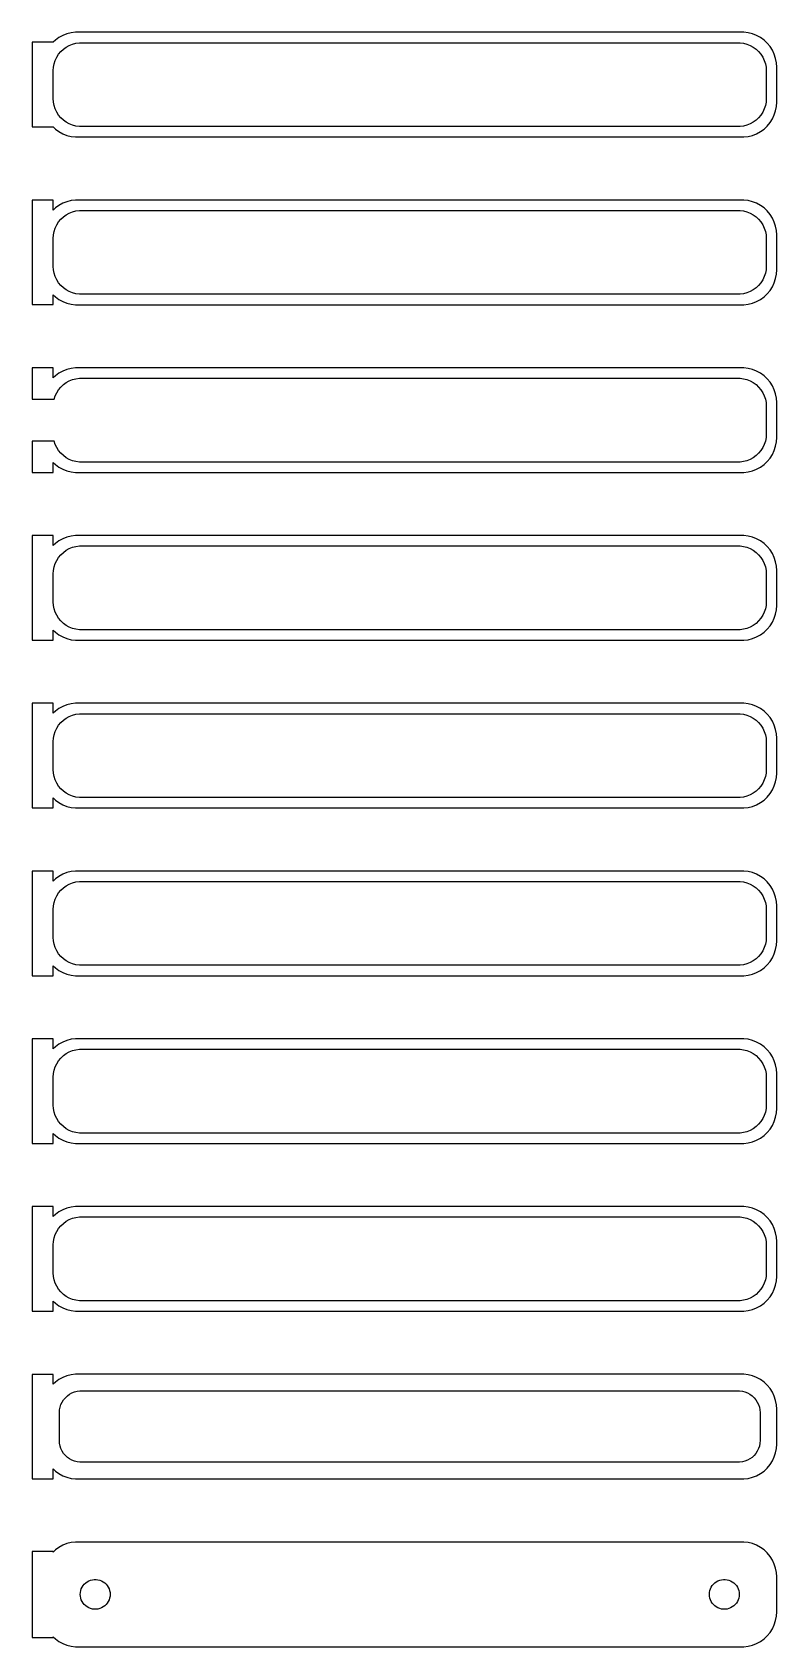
# Model space of a CAD drawing. Header units: metres. Extents: x -54 to 52, y 233 to 463.
import ezdxf

# ---------------------------------------------------------------- set-up
doc = ezdxf.new("R2010")
doc.units = ezdxf.units.M

msp = doc.modelspace()

# ---------------------------------------------------------------- linework, layer by layer
for p, q in [((-51, 462.059), (-54, 462.059)), ((-54, 462.059), (-54, 449.941)), ((-50.6871, 462.353), (-51, 462.059)), ((-50.1791, 462.722), (-50.6871, 462.353)), ((-49.6289, 463.024), (-50.1791, 462.722)), ((-49.0451, 463.255), (-49.6289, 463.024)), ((-48.4369, 463.411), (-49.0451, 463.255)), ((-47.8139, 463.49), (-48.4369, 463.411)), ((47.8139, 463.49), (-47.8139, 463.49)), ((-47.7495, 461.929), (-47.2512, 461.992)), ((-47.2512, 461.992), (47.2512, 461.992)), ((47.2512, 461.992), (47.7495, 461.929)), ((48.4369, 463.411), (47.8139, 463.49)), ((49.0451, 463.255), (48.4369, 463.411)), ((49.6289, 463.024), (49.0451, 463.255)), ((50.1791, 462.722), (49.6289, 463.024)), ((50.6871, 462.353), (50.1791, 462.722)), ((51.1448, 461.923), (50.6871, 462.353)), ((-50.7191, 459.472), (-50.5052, 459.927)), ((-50.5052, 459.927), (-50.2361, 460.351)), ((-50.2361, 460.351), (-49.9159, 460.738)), ((-49.9159, 460.738), (-49.5497, 461.082)), ((-49.5497, 461.082), (-49.1433, 461.377)), ((-49.1433, 461.377), (-48.7031, 461.619)), ((-48.7031, 461.619), (-48.2361, 461.804)), ((-48.2361, 461.804), (-47.7495, 461.929)), ((47.7495, 461.929), (48.2361, 461.804)), ((48.2361, 461.804), (48.7031, 461.619)), ((48.7031, 461.619), (49.1433, 461.377)), ((49.1433, 461.377), (49.5497, 461.082)), ((49.5497, 461.082), (49.9159, 460.738)), ((49.9159, 460.738), (50.2361, 460.351)), ((50.2361, 460.351), (50.5052, 459.927)), ((50.5052, 459.927), (50.7191, 459.472)), ((51.5451, 461.439), (51.1448, 461.923)), ((51.8815, 460.909), (51.5451, 461.439)), ((52.1489, 460.341), (51.8815, 460.909)), ((52.3429, 459.743), (52.1489, 460.341)), ((52.4606, 459.127), (52.3429, 459.743)), ((-51, 458), (-50.9685, 458.501)), ((-51, 454), (-51, 458)), ((-50.9685, 458.501), (-50.8743, 458.995)), ((-50.8743, 458.995), (-50.7191, 459.472)), ((50.7191, 459.472), (50.8743, 458.995)), ((50.8743, 458.995), (50.9685, 458.501)), ((50.9685, 458.501), (51, 458)), ((51, 458), (51, 454)), ((52.5, 458.5), (52.4606, 459.127)), ((52.5, 453.5), (52.5, 458.5)), ((-50.9685, 453.499), (-51, 454)), ((-50.8743, 453.005), (-50.9685, 453.499)), ((-50.7191, 452.528), (-50.8743, 453.005)), ((50.8743, 453.005), (50.7191, 452.528)), ((50.9685, 453.499), (50.8743, 453.005)), ((51, 454), (50.9685, 453.499)), ((52.3429, 452.257), (52.4606, 452.873)), ((52.4606, 452.873), (52.5, 453.5)), ((-50.5052, 452.073), (-50.7191, 452.528)), ((-50.2361, 451.649), (-50.5052, 452.073)), ((-49.9159, 451.262), (-50.2361, 451.649)), ((-49.5497, 450.918), (-49.9159, 451.262)), ((-49.1433, 450.623), (-49.5497, 450.918)), ((-48.7031, 450.381), (-49.1433, 450.623)), ((49.1433, 450.623), (48.7031, 450.381)), ((49.5497, 450.918), (49.1433, 450.623)), ((49.9159, 451.262), (49.5497, 450.918)), ((50.2361, 451.649), (49.9159, 451.262)), ((50.5052, 452.073), (50.2361, 451.649)), ((50.7191, 452.528), (50.5052, 452.073)), ((51.1448, 450.077), (51.5451, 450.561)), ((51.5451, 450.561), (51.8815, 451.091)), ((51.8815, 451.091), (52.1489, 451.659)), ((52.1489, 451.659), (52.3429, 452.257)), ((-54, 449.941), (-51, 449.941)), ((-51, 449.941), (-50.6871, 449.647)), ((-50.6871, 449.647), (-50.1791, 449.278)), ((-50.1791, 449.278), (-49.6289, 448.976)), ((-49.6289, 448.976), (-49.0451, 448.745)), ((-49.0451, 448.745), (-48.4369, 448.589)), ((-48.2361, 450.196), (-48.7031, 450.381)), ((-48.4369, 448.589), (-47.8139, 448.51)), ((-47.7495, 450.071), (-48.2361, 450.196)), ((-47.8139, 448.51), (47.8139, 448.51)), ((-47.2512, 450.008), (-47.7495, 450.071)), ((47.2512, 450.008), (-47.2512, 450.008)), ((47.7495, 450.071), (47.2512, 450.008)), ((48.2361, 450.196), (47.7495, 450.071)), ((47.8139, 448.51), (48.4369, 448.589)), ((48.7031, 450.381), (48.2361, 450.196)), ((48.4369, 448.589), (49.0451, 448.745)), ((49.0451, 448.745), (49.6289, 448.976)), ((49.6289, 448.976), (50.1791, 449.278)), ((50.1791, 449.278), (50.6871, 449.647)), ((50.6871, 449.647), (51.1448, 450.077)), ((-51, 439.467), (-54, 439.467)), ((-54, 439.467), (-54, 424.533)), ((-51, 438.059), (-51, 439.467)), ((-49.6289, 439.024), (-50.1791, 438.722)), ((-49.0451, 439.255), (-49.6289, 439.024)), ((-48.4369, 439.411), (-49.0451, 439.255)), ((-47.8139, 439.49), (-48.4369, 439.411)), ((47.8139, 439.49), (-47.8139, 439.49)), ((48.4369, 439.411), (47.8139, 439.49)), ((49.0451, 439.255), (48.4369, 439.411)), ((49.6289, 439.024), (49.0451, 439.255)), ((50.1791, 438.722), (49.6289, 439.024)), ((-50.6871, 438.353), (-51, 438.059)), ((-50.1791, 438.722), (-50.6871, 438.353)), ((-50.2361, 436.351), (-49.9159, 436.738)), ((-49.9159, 436.738), (-49.5497, 437.082)), ((-49.5497, 437.082), (-49.1433, 437.377)), ((-49.1433, 437.377), (-48.7031, 437.619)), ((-48.7031, 437.619), (-48.2361, 437.804)), ((-48.2361, 437.804), (-47.7495, 437.929)), ((-47.7495, 437.929), (-47.2512, 437.992)), ((-47.2512, 437.992), (47.2512, 437.992)), ((47.2512, 437.992), (47.7495, 437.929)), ((47.7495, 437.929), (48.2361, 437.804)), ((48.2361, 437.804), (48.7031, 437.619)), ((48.7031, 437.619), (49.1433, 437.377)), ((49.1433, 437.377), (49.5497, 437.082)), ((49.5497, 437.082), (49.9159, 436.738)), ((49.9159, 436.738), (50.2361, 436.351)), ((50.6871, 438.353), (50.1791, 438.722)), ((51.1448, 437.923), (50.6871, 438.353)), ((51.5451, 437.439), (51.1448, 437.923)), ((51.8815, 436.909), (51.5451, 437.439)), ((52.1489, 436.341), (51.8815, 436.909)), ((-51, 434), (-50.9685, 434.501)), ((-50.9685, 434.501), (-50.8743, 434.995)), ((-50.8743, 434.995), (-50.7191, 435.472)), ((-50.7191, 435.472), (-50.5052, 435.927)), ((-50.5052, 435.927), (-50.2361, 436.351)), ((50.2361, 436.351), (50.5052, 435.927)), ((50.5052, 435.927), (50.7191, 435.472)), ((50.7191, 435.472), (50.8743, 434.995)), ((50.8743, 434.995), (50.9685, 434.501)), ((50.9685, 434.501), (51, 434)), ((52.3429, 435.743), (52.1489, 436.341)), ((52.4606, 435.127), (52.3429, 435.743)), ((52.5, 434.5), (52.4606, 435.127)), ((52.5, 429.5), (52.5, 434.5)), ((-51, 430), (-51, 434)), ((51, 434), (51, 430)), ((-50.9685, 429.499), (-51, 430)), ((51, 430), (50.9685, 429.499)), ((-50.8743, 429.005), (-50.9685, 429.499)), ((-50.7191, 428.528), (-50.8743, 429.005)), ((-50.5052, 428.073), (-50.7191, 428.528)), ((-50.2361, 427.649), (-50.5052, 428.073)), ((-49.9159, 427.262), (-50.2361, 427.649)), ((50.2361, 427.649), (49.9159, 427.262)), ((50.5052, 428.073), (50.2361, 427.649)), ((50.7191, 428.528), (50.5052, 428.073)), ((50.8743, 429.005), (50.7191, 428.528)), ((50.9685, 429.499), (50.8743, 429.005)), ((51.8815, 427.091), (52.1489, 427.659)), ((52.1489, 427.659), (52.3429, 428.257)), ((52.3429, 428.257), (52.4606, 428.873)), ((52.4606, 428.873), (52.5, 429.5)), ((-51, 424.533), (-51, 425.941)), ((-51, 425.941), (-50.6871, 425.647)), ((-50.6871, 425.647), (-50.1791, 425.278)), ((-50.1791, 425.278), (-49.6289, 424.976)), ((-49.5497, 426.918), (-49.9159, 427.262)), ((-49.1433, 426.623), (-49.5497, 426.918)), ((-48.7031, 426.381), (-49.1433, 426.623)), ((-48.2361, 426.196), (-48.7031, 426.381)), ((-47.7495, 426.071), (-48.2361, 426.196)), ((-47.2512, 426.008), (-47.7495, 426.071)), ((47.2512, 426.008), (-47.2512, 426.008)), ((47.7495, 426.071), (47.2512, 426.008)), ((48.2361, 426.196), (47.7495, 426.071)), ((48.7031, 426.381), (48.2361, 426.196)), ((49.1433, 426.623), (48.7031, 426.381)), ((49.5497, 426.918), (49.1433, 426.623)), ((49.9159, 427.262), (49.5497, 426.918)), ((49.6289, 424.976), (50.1791, 425.278)), ((50.1791, 425.278), (50.6871, 425.647)), ((50.6871, 425.647), (51.1448, 426.077)), ((51.1448, 426.077), (51.5451, 426.561)), ((51.5451, 426.561), (51.8815, 427.091)), ((-54, 424.533), (-51, 424.533)), ((-49.6289, 424.976), (-49.0451, 424.745)), ((-49.0451, 424.745), (-48.4369, 424.589)), ((-48.4369, 424.589), (-47.8139, 424.51)), ((-47.8139, 424.51), (47.8139, 424.51)), ((47.8139, 424.51), (48.4369, 424.589)), ((48.4369, 424.589), (49.0451, 424.745)), ((49.0451, 424.745), (49.6289, 424.976)), ((-51, 415.49), (-54, 415.49)), ((-54, 415.49), (-54, 410.994)), ((-51, 414.059), (-51, 415.49)), ((-50.6871, 414.353), (-51, 414.059)), ((-50.1791, 414.722), (-50.6871, 414.353)), ((-49.6289, 415.024), (-50.1791, 414.722)), ((-49.0451, 415.255), (-49.6289, 415.024)), ((-49.1433, 413.377), (-48.7031, 413.619)), ((-48.4369, 415.411), (-49.0451, 415.255)), ((-48.7031, 413.619), (-48.2361, 413.804)), ((-47.8139, 415.49), (-48.4369, 415.411)), ((-48.2361, 413.804), (-47.7495, 413.929)), ((47.8139, 415.49), (-47.8139, 415.49)), ((-47.7495, 413.929), (-47.2512, 413.992)), ((-47.2512, 413.992), (47.2512, 413.992)), ((47.2512, 413.992), (47.7495, 413.929)), ((47.7495, 413.929), (48.2361, 413.804)), ((48.4369, 415.411), (47.8139, 415.49)), ((48.2361, 413.804), (48.7031, 413.619)), ((49.0451, 415.255), (48.4369, 415.411)), ((48.7031, 413.619), (49.1433, 413.377)), ((49.6289, 415.024), (49.0451, 415.255)), ((50.1791, 414.722), (49.6289, 415.024)), ((50.6871, 414.353), (50.1791, 414.722)), ((51.1448, 413.923), (50.6871, 414.353)), ((51.5451, 413.439), (51.1448, 413.923)), ((-50.8743, 410.995), (-50.7191, 411.472)), ((-50.7191, 411.472), (-50.5052, 411.927)), ((-50.5052, 411.927), (-50.2361, 412.351)), ((-50.2361, 412.351), (-49.9159, 412.738)), ((-49.9159, 412.738), (-49.5497, 413.082)), ((-49.5497, 413.082), (-49.1433, 413.377)), ((49.1433, 413.377), (49.5497, 413.082)), ((49.5497, 413.082), (49.9159, 412.738)), ((49.9159, 412.738), (50.2361, 412.351)), ((50.2361, 412.351), (50.5052, 411.927)), ((50.5052, 411.927), (50.7191, 411.472)), ((50.7191, 411.472), (50.8743, 410.995)), ((51.8815, 412.909), (51.5451, 413.439)), ((52.1489, 412.341), (51.8815, 412.909)), ((52.3429, 411.743), (52.1489, 412.341)), ((52.4606, 411.127), (52.3429, 411.743)), ((-54, 410.994), (-50.8745, 410.994)), ((-50.8745, 410.994), (-50.8743, 410.995)), ((50.8743, 410.995), (50.9685, 410.501)), ((50.9685, 410.501), (51, 410)), ((51, 410), (51, 406)), ((52.5, 410.5), (52.4606, 411.127)), ((52.5, 405.5), (52.5, 410.5)), ((-50.8745, 405.006), (-54, 405.006)), ((-54, 405.006), (-54, 400.51)), ((-50.8743, 405.005), (-50.8745, 405.006)), ((-50.7191, 404.528), (-50.8743, 405.005)), ((-50.5052, 404.073), (-50.7191, 404.528)), ((50.7191, 404.528), (50.5052, 404.073)), ((50.8743, 405.005), (50.7191, 404.528)), ((50.9685, 405.499), (50.8743, 405.005)), ((51, 406), (50.9685, 405.499)), ((52.1489, 403.659), (52.3429, 404.257)), ((52.3429, 404.257), (52.4606, 404.873)), ((52.4606, 404.873), (52.5, 405.5)), ((-51, 401.941), (-50.6871, 401.647)), ((-51, 400.51), (-51, 401.941)), ((-50.2361, 403.649), (-50.5052, 404.073)), ((-49.9159, 403.262), (-50.2361, 403.649)), ((-49.5497, 402.918), (-49.9159, 403.262)), ((-49.1433, 402.623), (-49.5497, 402.918)), ((-48.7031, 402.381), (-49.1433, 402.623)), ((-48.2361, 402.196), (-48.7031, 402.381)), ((-47.7495, 402.071), (-48.2361, 402.196)), ((-47.2512, 402.008), (-47.7495, 402.071)), ((47.2512, 402.008), (-47.2512, 402.008)), ((47.7495, 402.071), (47.2512, 402.008)), ((48.2361, 402.196), (47.7495, 402.071)), ((48.7031, 402.381), (48.2361, 402.196)), ((49.1433, 402.623), (48.7031, 402.381)), ((49.5497, 402.918), (49.1433, 402.623)), ((49.9159, 403.262), (49.5497, 402.918)), ((50.2361, 403.649), (49.9159, 403.262)), ((50.5052, 404.073), (50.2361, 403.649)), ((50.6871, 401.647), (51.1448, 402.077)), ((51.1448, 402.077), (51.5451, 402.561)), ((51.5451, 402.561), (51.8815, 403.091)), ((51.8815, 403.091), (52.1489, 403.659)), ((-54, 400.51), (-51, 400.51)), ((-50.6871, 401.647), (-50.1791, 401.278)), ((-50.1791, 401.278), (-49.6289, 400.976)), ((-49.6289, 400.976), (-49.0451, 400.745)), ((-49.0451, 400.745), (-48.4369, 400.589)), ((-48.4369, 400.589), (-47.8139, 400.51)), ((-47.8139, 400.51), (47.8139, 400.51)), ((47.8139, 400.51), (48.4369, 400.589)), ((48.4369, 400.589), (49.0451, 400.745)), ((49.0451, 400.745), (49.6289, 400.976)), ((49.6289, 400.976), (50.1791, 401.278)), ((50.1791, 401.278), (50.6871, 401.647)), ((-51, 391.49), (-54, 391.49)), ((-54, 391.49), (-54, 376.51)), ((-51, 390.059), (-51, 391.49)), ((-50.1791, 390.722), (-50.6871, 390.353)), ((-49.6289, 391.024), (-50.1791, 390.722)), ((-49.0451, 391.255), (-49.6289, 391.024)), ((-48.4369, 391.411), (-49.0451, 391.255)), ((-47.8139, 391.49), (-48.4369, 391.411)), ((47.8139, 391.49), (-47.8139, 391.49)), ((48.4369, 391.411), (47.8139, 391.49)), ((49.0451, 391.255), (48.4369, 391.411)), ((49.6289, 391.024), (49.0451, 391.255)), ((50.1791, 390.722), (49.6289, 391.024)), ((50.6871, 390.353), (50.1791, 390.722)), ((-50.6871, 390.353), (-51, 390.059)), ((-50.5052, 387.927), (-50.2361, 388.351)), ((-50.2361, 388.351), (-49.9159, 388.738)), ((-49.9159, 388.738), (-49.5497, 389.082)), ((-49.5497, 389.082), (-49.1433, 389.377)), ((-49.1433, 389.377), (-48.7031, 389.619)), ((-48.7031, 389.619), (-48.2361, 389.804)), ((-48.2361, 389.804), (-47.7495, 389.929)), ((-47.7495, 389.929), (-47.2512, 389.992)), ((-47.2512, 389.992), (47.2512, 389.992)), ((47.2512, 389.992), (47.7495, 389.929)), ((47.7495, 389.929), (48.2361, 389.804)), ((48.2361, 389.804), (48.7031, 389.619)), ((48.7031, 389.619), (49.1433, 389.377)), ((49.1433, 389.377), (49.5497, 389.082)), ((49.5497, 389.082), (49.9159, 388.738)), ((49.9159, 388.738), (50.2361, 388.351)), ((50.2361, 388.351), (50.5052, 387.927)), ((51.1448, 389.923), (50.6871, 390.353)), ((51.5451, 389.439), (51.1448, 389.923)), ((51.8815, 388.909), (51.5451, 389.439)), ((52.1489, 388.341), (51.8815, 388.909)), ((52.3429, 387.743), (52.1489, 388.341)), ((-51, 386), (-50.9685, 386.501)), ((-51, 382), (-51, 386)), ((-50.9685, 386.501), (-50.8743, 386.995)), ((-50.8743, 386.995), (-50.7191, 387.472)), ((-50.7191, 387.472), (-50.5052, 387.927)), ((50.5052, 387.927), (50.7191, 387.472)), ((50.7191, 387.472), (50.8743, 386.995)), ((50.8743, 386.995), (50.9685, 386.501)), ((50.9685, 386.501), (51, 386)), ((51, 386), (51, 382)), ((52.4606, 387.127), (52.3429, 387.743)), ((52.5, 386.5), (52.4606, 387.127)), ((52.5, 381.5), (52.5, 386.5)), ((-50.9685, 381.499), (-51, 382)), ((-50.8743, 381.005), (-50.9685, 381.499)), ((50.9685, 381.499), (50.8743, 381.005)), ((51, 382), (50.9685, 381.499)), ((52.4606, 380.873), (52.5, 381.5)), ((-50.7191, 380.528), (-50.8743, 381.005)), ((-50.5052, 380.073), (-50.7191, 380.528)), ((-50.2361, 379.649), (-50.5052, 380.073)), ((-49.9159, 379.262), (-50.2361, 379.649)), ((-49.5497, 378.918), (-49.9159, 379.262)), ((-49.1433, 378.623), (-49.5497, 378.918)), ((49.5497, 378.918), (49.1433, 378.623)), ((49.9159, 379.262), (49.5497, 378.918)), ((50.2361, 379.649), (49.9159, 379.262)), ((50.5052, 380.073), (50.2361, 379.649)), ((50.7191, 380.528), (50.5052, 380.073)), ((50.8743, 381.005), (50.7191, 380.528)), ((51.5451, 378.561), (51.8815, 379.091)), ((51.8815, 379.091), (52.1489, 379.659)), ((52.1489, 379.659), (52.3429, 380.257)), ((52.3429, 380.257), (52.4606, 380.873)), ((-54, 376.51), (-51, 376.51)), ((-51, 377.941), (-50.6871, 377.647)), ((-51, 376.51), (-51, 377.941)), ((-50.6871, 377.647), (-50.1791, 377.278)), ((-50.1791, 377.278), (-49.6289, 376.976)), ((-49.6289, 376.976), (-49.0451, 376.745)), ((-48.7031, 378.381), (-49.1433, 378.623)), ((-49.0451, 376.745), (-48.4369, 376.589)), ((-48.2361, 378.196), (-48.7031, 378.381)), ((-48.4369, 376.589), (-47.8139, 376.51)), ((-47.7495, 378.071), (-48.2361, 378.196)), ((-47.8139, 376.51), (47.8139, 376.51)), ((-47.2512, 378.008), (-47.7495, 378.071)), ((47.2512, 378.008), (-47.2512, 378.008)), ((47.7495, 378.071), (47.2512, 378.008)), ((48.2361, 378.196), (47.7495, 378.071)), ((47.8139, 376.51), (48.4369, 376.589)), ((48.7031, 378.381), (48.2361, 378.196)), ((48.4369, 376.589), (49.0451, 376.745)), ((49.1433, 378.623), (48.7031, 378.381)), ((49.0451, 376.745), (49.6289, 376.976)), ((49.6289, 376.976), (50.1791, 377.278)), ((50.1791, 377.278), (50.6871, 377.647)), ((50.6871, 377.647), (51.1448, 378.077)), ((51.1448, 378.077), (51.5451, 378.561)), ((-51, 367.49), (-54, 367.49)), ((-54, 367.49), (-54, 352.51)), ((-51, 366.059), (-51, 367.49)), ((-48.4369, 367.411), (-49.0451, 367.255)), ((-47.8139, 367.49), (-48.4369, 367.411)), ((47.8139, 367.49), (-47.8139, 367.49)), ((48.4369, 367.411), (47.8139, 367.49)), ((49.0451, 367.255), (48.4369, 367.411)), ((-50.6871, 366.353), (-51, 366.059)), ((-50.1791, 366.722), (-50.6871, 366.353)), ((-49.6289, 367.024), (-50.1791, 366.722)), ((-49.9159, 364.738), (-49.5497, 365.082)), ((-49.0451, 367.255), (-49.6289, 367.024)), ((-49.5497, 365.082), (-49.1433, 365.377)), ((-49.1433, 365.377), (-48.7031, 365.619)), ((-48.7031, 365.619), (-48.2361, 365.804)), ((-48.2361, 365.804), (-47.7495, 365.929)), ((-47.7495, 365.929), (-47.2512, 365.992)), ((-47.2512, 365.992), (47.2512, 365.992)), ((47.2512, 365.992), (47.7495, 365.929)), ((47.7495, 365.929), (48.2361, 365.804)), ((48.2361, 365.804), (48.7031, 365.619)), ((48.7031, 365.619), (49.1433, 365.377)), ((49.6289, 367.024), (49.0451, 367.255)), ((49.1433, 365.377), (49.5497, 365.082)), ((49.5497, 365.082), (49.9159, 364.738)), ((50.1791, 366.722), (49.6289, 367.024)), ((50.6871, 366.353), (50.1791, 366.722)), ((51.1448, 365.923), (50.6871, 366.353)), ((51.5451, 365.439), (51.1448, 365.923)), ((51.8815, 364.909), (51.5451, 365.439)), ((-50.9685, 362.501), (-50.8743, 362.995)), ((-50.8743, 362.995), (-50.7191, 363.472)), ((-50.7191, 363.472), (-50.5052, 363.927)), ((-50.5052, 363.927), (-50.2361, 364.351)), ((-50.2361, 364.351), (-49.9159, 364.738)), ((49.9159, 364.738), (50.2361, 364.351)), ((50.2361, 364.351), (50.5052, 363.927)), ((50.5052, 363.927), (50.7191, 363.472)), ((50.7191, 363.472), (50.8743, 362.995)), ((50.8743, 362.995), (50.9685, 362.501)), ((52.1489, 364.341), (51.8815, 364.909)), ((52.3429, 363.743), (52.1489, 364.341)), ((52.4606, 363.127), (52.3429, 363.743)), ((52.5, 362.5), (52.4606, 363.127)), ((-51, 362), (-50.9685, 362.501)), ((-51, 358), (-51, 362)), ((50.9685, 362.501), (51, 362)), ((51, 362), (51, 358)), ((52.5, 357.5), (52.5, 362.5)), ((-50.9685, 357.499), (-51, 358)), ((-50.8743, 357.005), (-50.9685, 357.499)), ((-50.7191, 356.528), (-50.8743, 357.005)), ((-50.5052, 356.073), (-50.7191, 356.528)), ((-50.2361, 355.649), (-50.5052, 356.073)), ((50.5052, 356.073), (50.2361, 355.649)), ((50.7191, 356.528), (50.5052, 356.073)), ((50.8743, 357.005), (50.7191, 356.528)), ((50.9685, 357.499), (50.8743, 357.005)), ((51, 358), (50.9685, 357.499)), ((52.1489, 355.659), (52.3429, 356.257)), ((52.3429, 356.257), (52.4606, 356.873)), ((52.4606, 356.873), (52.5, 357.5)), ((-51, 353.941), (-50.6871, 353.647)), ((-51, 352.51), (-51, 353.941)), ((-50.6871, 353.647), (-50.1791, 353.278)), ((-49.9159, 355.262), (-50.2361, 355.649)), ((-49.5497, 354.918), (-49.9159, 355.262)), ((-49.1433, 354.623), (-49.5497, 354.918)), ((-48.7031, 354.381), (-49.1433, 354.623)), ((-48.2361, 354.196), (-48.7031, 354.381)), ((-47.7495, 354.071), (-48.2361, 354.196)), ((-47.2512, 354.008), (-47.7495, 354.071)), ((47.2512, 354.008), (-47.2512, 354.008)), ((47.7495, 354.071), (47.2512, 354.008)), ((48.2361, 354.196), (47.7495, 354.071)), ((48.7031, 354.381), (48.2361, 354.196)), ((49.1433, 354.623), (48.7031, 354.381)), ((49.5497, 354.918), (49.1433, 354.623)), ((49.9159, 355.262), (49.5497, 354.918)), ((50.2361, 355.649), (49.9159, 355.262)), ((50.1791, 353.278), (50.6871, 353.647)), ((50.6871, 353.647), (51.1448, 354.077)), ((51.1448, 354.077), (51.5451, 354.561)), ((51.5451, 354.561), (51.8815, 355.091)), ((51.8815, 355.091), (52.1489, 355.659)), ((-54, 352.51), (-51, 352.51)), ((-50.1791, 353.278), (-49.6289, 352.976)), ((-49.6289, 352.976), (-49.0451, 352.745)), ((-49.0451, 352.745), (-48.4369, 352.589)), ((-48.4369, 352.589), (-47.8139, 352.51)), ((-47.8139, 352.51), (47.8139, 352.51)), ((47.8139, 352.51), (48.4369, 352.589)), ((48.4369, 352.589), (49.0451, 352.745)), ((49.0451, 352.745), (49.6289, 352.976)), ((49.6289, 352.976), (50.1791, 353.278)), ((-51, 343.49), (-54, 343.49)), ((-54, 343.49), (-54, 328.51)), ((-51, 342.059), (-51, 343.49)), ((-50.6871, 342.353), (-51, 342.059)), ((-50.1791, 342.722), (-50.6871, 342.353)), ((-49.6289, 343.024), (-50.1791, 342.722)), ((-49.0451, 343.255), (-49.6289, 343.024)), ((-48.4369, 343.411), (-49.0451, 343.255)), ((-47.8139, 343.49), (-48.4369, 343.411)), ((-48.2361, 341.804), (-47.7495, 341.929)), ((47.8139, 343.49), (-47.8139, 343.49)), ((-47.7495, 341.929), (-47.2512, 341.992)), ((-47.2512, 341.992), (47.2512, 341.992)), ((47.2512, 341.992), (47.7495, 341.929)), ((47.7495, 341.929), (48.2361, 341.804)), ((48.4369, 343.411), (47.8139, 343.49)), ((49.0451, 343.255), (48.4369, 343.411)), ((49.6289, 343.024), (49.0451, 343.255)), ((50.1791, 342.722), (49.6289, 343.024)), ((50.6871, 342.353), (50.1791, 342.722)), ((51.1448, 341.923), (50.6871, 342.353)), ((51.5451, 341.439), (51.1448, 341.923)), ((-50.7191, 339.472), (-50.5052, 339.927)), ((-50.5052, 339.927), (-50.2361, 340.351)), ((-50.2361, 340.351), (-49.9159, 340.738)), ((-49.9159, 340.738), (-49.5497, 341.082)), ((-49.5497, 341.082), (-49.1433, 341.377)), ((-49.1433, 341.377), (-48.7031, 341.619)), ((-48.7031, 341.619), (-48.2361, 341.804)), ((48.2361, 341.804), (48.7031, 341.619)), ((48.7031, 341.619), (49.1433, 341.377)), ((49.1433, 341.377), (49.5497, 341.082)), ((49.5497, 341.082), (49.9159, 340.738)), ((49.9159, 340.738), (50.2361, 340.351)), ((50.2361, 340.351), (50.5052, 339.927)), ((50.5052, 339.927), (50.7191, 339.472)), ((51.8815, 340.909), (51.5451, 341.439)), ((52.1489, 340.341), (51.8815, 340.909)), ((52.3429, 339.743), (52.1489, 340.341)), ((52.4606, 339.127), (52.3429, 339.743)), ((-51, 338), (-50.9685, 338.501)), ((-51, 334), (-51, 338)), ((-50.9685, 338.501), (-50.8743, 338.995)), ((-50.8743, 338.995), (-50.7191, 339.472)), ((50.7191, 339.472), (50.8743, 338.995)), ((50.8743, 338.995), (50.9685, 338.501)), ((50.9685, 338.501), (51, 338)), ((51, 338), (51, 334)), ((52.5, 338.5), (52.4606, 339.127)), ((52.5, 333.5), (52.5, 338.5)), ((-50.9685, 333.499), (-51, 334)), ((-50.8743, 333.005), (-50.9685, 333.499)), ((-50.7191, 332.528), (-50.8743, 333.005)), ((50.8743, 333.005), (50.7191, 332.528)), ((50.9685, 333.499), (50.8743, 333.005)), ((51, 334), (50.9685, 333.499)), ((52.3429, 332.257), (52.4606, 332.873)), ((52.4606, 332.873), (52.5, 333.5)), ((-50.5052, 332.073), (-50.7191, 332.528)), ((-50.2361, 331.649), (-50.5052, 332.073)), ((-49.9159, 331.262), (-50.2361, 331.649)), ((-49.5497, 330.918), (-49.9159, 331.262)), ((-49.1433, 330.623), (-49.5497, 330.918)), ((-48.7031, 330.381), (-49.1433, 330.623)), ((-48.2361, 330.196), (-48.7031, 330.381)), ((48.7031, 330.381), (48.2361, 330.196)), ((49.1433, 330.623), (48.7031, 330.381)), ((49.5497, 330.918), (49.1433, 330.623)), ((49.9159, 331.262), (49.5497, 330.918)), ((50.2361, 331.649), (49.9159, 331.262)), ((50.5052, 332.073), (50.2361, 331.649)), ((50.7191, 332.528), (50.5052, 332.073)), ((51.1448, 330.077), (51.5451, 330.561)), ((51.5451, 330.561), (51.8815, 331.091)), ((51.8815, 331.091), (52.1489, 331.659)), ((52.1489, 331.659), (52.3429, 332.257)), ((-54, 328.51), (-51, 328.51)), ((-51, 329.941), (-50.6871, 329.647)), ((-51, 328.51), (-51, 329.941)), ((-50.6871, 329.647), (-50.1791, 329.278)), ((-50.1791, 329.278), (-49.6289, 328.976)), ((-49.6289, 328.976), (-49.0451, 328.745)), ((-49.0451, 328.745), (-48.4369, 328.589)), ((-48.4369, 328.589), (-47.8139, 328.51)), ((-47.7495, 330.071), (-48.2361, 330.196)), ((-47.8139, 328.51), (47.8139, 328.51)), ((-47.2512, 330.008), (-47.7495, 330.071)), ((47.2512, 330.008), (-47.2512, 330.008)), ((47.7495, 330.071), (47.2512, 330.008)), ((48.2361, 330.196), (47.7495, 330.071)), ((47.8139, 328.51), (48.4369, 328.589)), ((48.4369, 328.589), (49.0451, 328.745)), ((49.0451, 328.745), (49.6289, 328.976)), ((49.6289, 328.976), (50.1791, 329.278)), ((50.1791, 329.278), (50.6871, 329.647)), ((50.6871, 329.647), (51.1448, 330.077)), ((-51, 319.49), (-54, 319.49)), ((-54, 319.49), (-54, 304.51)), ((-51, 318.059), (-51, 319.49)), ((-49.6289, 319.024), (-50.1791, 318.722)), ((-49.0451, 319.255), (-49.6289, 319.024)), ((-48.4369, 319.411), (-49.0451, 319.255)), ((-47.8139, 319.49), (-48.4369, 319.411)), ((47.8139, 319.49), (-47.8139, 319.49)), ((48.4369, 319.411), (47.8139, 319.49)), ((49.0451, 319.255), (48.4369, 319.411)), ((49.6289, 319.024), (49.0451, 319.255)), ((50.1791, 318.722), (49.6289, 319.024)), ((-50.6871, 318.353), (-51, 318.059)), ((-50.1791, 318.722), (-50.6871, 318.353)), ((-50.2361, 316.351), (-49.9159, 316.738)), ((-49.9159, 316.738), (-49.5497, 317.082)), ((-49.5497, 317.082), (-49.1433, 317.377)), ((-49.1433, 317.377), (-48.7031, 317.619)), ((-48.7031, 317.619), (-48.2361, 317.804)), ((-48.2361, 317.804), (-47.7495, 317.929)), ((-47.7495, 317.929), (-47.2512, 317.992)), ((-47.2512, 317.992), (47.2512, 317.992)), ((47.2512, 317.992), (47.7495, 317.929)), ((47.7495, 317.929), (48.2361, 317.804)), ((48.2361, 317.804), (48.7031, 317.619)), ((48.7031, 317.619), (49.1433, 317.377)), ((49.1433, 317.377), (49.5497, 317.082)), ((49.5497, 317.082), (49.9159, 316.738)), ((49.9159, 316.738), (50.2361, 316.351)), ((50.6871, 318.353), (50.1791, 318.722)), ((51.1448, 317.923), (50.6871, 318.353)), ((51.5451, 317.439), (51.1448, 317.923)), ((51.8815, 316.909), (51.5451, 317.439)), ((52.1489, 316.341), (51.8815, 316.909)), ((-51, 314), (-50.9685, 314.501)), ((-50.9685, 314.501), (-50.8743, 314.995)), ((-50.8743, 314.995), (-50.7191, 315.472)), ((-50.7191, 315.472), (-50.5052, 315.927)), ((-50.5052, 315.927), (-50.2361, 316.351)), ((50.2361, 316.351), (50.5052, 315.927)), ((50.5052, 315.927), (50.7191, 315.472)), ((50.7191, 315.472), (50.8743, 314.995)), ((50.8743, 314.995), (50.9685, 314.501)), ((50.9685, 314.501), (51, 314)), ((52.3429, 315.743), (52.1489, 316.341)), ((52.4606, 315.127), (52.3429, 315.743)), ((52.5, 314.5), (52.4606, 315.127)), ((52.5, 309.5), (52.5, 314.5)), ((-51, 310), (-51, 314)), ((51, 314), (51, 310)), ((-50.9685, 309.499), (-51, 310)), ((51, 310), (50.9685, 309.499)), ((-50.8743, 309.005), (-50.9685, 309.499)), ((-50.7191, 308.528), (-50.8743, 309.005)), ((-50.5052, 308.073), (-50.7191, 308.528)), ((-50.2361, 307.649), (-50.5052, 308.073)), ((-49.9159, 307.262), (-50.2361, 307.649)), ((-49.5497, 306.918), (-49.9159, 307.262)), ((49.9159, 307.262), (49.5497, 306.918)), ((50.2361, 307.649), (49.9159, 307.262)), ((50.5052, 308.073), (50.2361, 307.649)), ((50.7191, 308.528), (50.5052, 308.073)), ((50.8743, 309.005), (50.7191, 308.528)), ((50.9685, 309.499), (50.8743, 309.005)), ((51.8815, 307.091), (52.1489, 307.659)), ((52.1489, 307.659), (52.3429, 308.257)), ((52.3429, 308.257), (52.4606, 308.873)), ((52.4606, 308.873), (52.5, 309.5)), ((-51, 305.941), (-50.6871, 305.647)), ((-51, 304.51), (-51, 305.941)), ((-50.6871, 305.647), (-50.1791, 305.278)), ((-50.1791, 305.278), (-49.6289, 304.976)), ((-49.6289, 304.976), (-49.0451, 304.745)), ((-49.1433, 306.623), (-49.5497, 306.918)), ((-48.7031, 306.381), (-49.1433, 306.623)), ((-48.2361, 306.196), (-48.7031, 306.381)), ((-47.7495, 306.071), (-48.2361, 306.196)), ((-47.2512, 306.008), (-47.7495, 306.071)), ((47.2512, 306.008), (-47.2512, 306.008)), ((47.7495, 306.071), (47.2512, 306.008)), ((48.2361, 306.196), (47.7495, 306.071)), ((48.7031, 306.381), (48.2361, 306.196)), ((49.1433, 306.623), (48.7031, 306.381)), ((49.0451, 304.745), (49.6289, 304.976)), ((49.5497, 306.918), (49.1433, 306.623)), ((49.6289, 304.976), (50.1791, 305.278)), ((50.1791, 305.278), (50.6871, 305.647)), ((50.6871, 305.647), (51.1448, 306.077)), ((51.1448, 306.077), (51.5451, 306.561)), ((51.5451, 306.561), (51.8815, 307.091)), ((-54, 304.51), (-51, 304.51)), ((-49.0451, 304.745), (-48.4369, 304.589)), ((-48.4369, 304.589), (-47.8139, 304.51)), ((-47.8139, 304.51), (47.8139, 304.51)), ((47.8139, 304.51), (48.4369, 304.589)), ((48.4369, 304.589), (49.0451, 304.745)), ((-51, 295.49), (-54, 295.49)), ((-54, 295.49), (-54, 280.51)), ((-51, 294.059), (-51, 295.49)), ((-50.6871, 294.353), (-51, 294.059)), ((-50.1791, 294.722), (-50.6871, 294.353)), ((-49.6289, 295.024), (-50.1791, 294.722)), ((-49.0451, 295.255), (-49.6289, 295.024)), ((-49.5497, 293.082), (-49.1433, 293.377)), ((-49.1433, 293.377), (-48.7031, 293.619)), ((-48.4369, 295.411), (-49.0451, 295.255)), ((-48.7031, 293.619), (-48.2361, 293.804)), ((-47.8139, 295.49), (-48.4369, 295.411)), ((-48.2361, 293.804), (-47.7495, 293.929)), ((47.8139, 295.49), (-47.8139, 295.49)), ((-47.7495, 293.929), (-47.2512, 293.992)), ((-47.2512, 293.992), (47.2512, 293.992)), ((47.2512, 293.992), (47.7495, 293.929)), ((47.7495, 293.929), (48.2361, 293.804)), ((48.4369, 295.411), (47.8139, 295.49)), ((48.2361, 293.804), (48.7031, 293.619)), ((49.0451, 295.255), (48.4369, 295.411)), ((48.7031, 293.619), (49.1433, 293.377)), ((49.6289, 295.024), (49.0451, 295.255)), ((49.1433, 293.377), (49.5497, 293.082)), ((50.1791, 294.722), (49.6289, 295.024)), ((50.6871, 294.353), (50.1791, 294.722)), ((51.1448, 293.923), (50.6871, 294.353)), ((51.5451, 293.439), (51.1448, 293.923)), ((51.8815, 292.909), (51.5451, 293.439)), ((-50.8743, 290.995), (-50.7191, 291.472)), ((-50.7191, 291.472), (-50.5052, 291.927)), ((-50.5052, 291.927), (-50.2361, 292.351)), ((-50.2361, 292.351), (-49.9159, 292.738)), ((-49.9159, 292.738), (-49.5497, 293.082)), ((49.5497, 293.082), (49.9159, 292.738)), ((49.9159, 292.738), (50.2361, 292.351)), ((50.2361, 292.351), (50.5052, 291.927)), ((50.5052, 291.927), (50.7191, 291.472)), ((50.7191, 291.472), (50.8743, 290.995)), ((52.1489, 292.341), (51.8815, 292.909)), ((52.3429, 291.743), (52.1489, 292.341)), ((52.4606, 291.127), (52.3429, 291.743)), ((52.5, 290.5), (52.4606, 291.127)), ((-51, 290), (-50.9685, 290.501)), ((-51, 286), (-51, 290)), ((-50.9685, 290.501), (-50.8743, 290.995)), ((50.8743, 290.995), (50.9685, 290.501)), ((50.9685, 290.501), (51, 290)), ((51, 290), (51, 286)), ((52.5, 285.5), (52.5, 290.5)), ((-50.9685, 285.499), (-51, 286)), ((-50.8743, 285.005), (-50.9685, 285.499)), ((-50.7191, 284.528), (-50.8743, 285.005)), ((-50.5052, 284.073), (-50.7191, 284.528)), ((50.7191, 284.528), (50.5052, 284.073)), ((50.8743, 285.005), (50.7191, 284.528)), ((50.9685, 285.499), (50.8743, 285.005)), ((51, 286), (50.9685, 285.499)), ((52.1489, 283.659), (52.3429, 284.257)), ((52.3429, 284.257), (52.4606, 284.873)), ((52.4606, 284.873), (52.5, 285.5)), ((-51, 281.941), (-50.6871, 281.647)), ((-51, 280.51), (-51, 281.941)), ((-50.2361, 283.649), (-50.5052, 284.073)), ((-49.9159, 283.262), (-50.2361, 283.649)), ((-49.5497, 282.918), (-49.9159, 283.262)), ((-49.1433, 282.623), (-49.5497, 282.918)), ((-48.7031, 282.381), (-49.1433, 282.623)), ((-48.2361, 282.196), (-48.7031, 282.381)), ((-47.7495, 282.071), (-48.2361, 282.196)), ((-47.2512, 282.008), (-47.7495, 282.071)), ((47.2512, 282.008), (-47.2512, 282.008)), ((47.7495, 282.071), (47.2512, 282.008)), ((48.2361, 282.196), (47.7495, 282.071)), ((48.7031, 282.381), (48.2361, 282.196)), ((49.1433, 282.623), (48.7031, 282.381)), ((49.5497, 282.918), (49.1433, 282.623)), ((49.9159, 283.262), (49.5497, 282.918)), ((50.2361, 283.649), (49.9159, 283.262)), ((50.5052, 284.073), (50.2361, 283.649)), ((50.6871, 281.647), (51.1448, 282.077)), ((51.1448, 282.077), (51.5451, 282.561)), ((51.5451, 282.561), (51.8815, 283.091)), ((51.8815, 283.091), (52.1489, 283.659)), ((-54, 280.51), (-51, 280.51)), ((-50.6871, 281.647), (-50.1791, 281.278)), ((-50.1791, 281.278), (-49.6289, 280.976)), ((-49.6289, 280.976), (-49.0451, 280.745)), ((-49.0451, 280.745), (-48.4369, 280.589)), ((-48.4369, 280.589), (-47.8139, 280.51)), ((-47.8139, 280.51), (47.8139, 280.51)), ((47.8139, 280.51), (48.4369, 280.589)), ((48.4369, 280.589), (49.0451, 280.745)), ((49.0451, 280.745), (49.6289, 280.976)), ((49.6289, 280.976), (50.1791, 281.278)), ((50.1791, 281.278), (50.6871, 281.647)), ((-51, 271.479), (-54, 271.479)), ((-54, 271.479), (-54, 256.521)), ((-51, 270.059), (-51, 271.479)), ((-50.6871, 270.353), (-51, 270.059)), ((-50.1791, 270.722), (-50.6871, 270.353)), ((-49.6289, 271.024), (-50.1791, 270.722)), ((-49.0451, 271.255), (-49.6289, 271.024)), ((-48.4369, 271.411), (-49.0451, 271.255)), ((-47.8139, 271.49), (-48.4369, 271.411)), ((47.8139, 271.49), (-47.8139, 271.49)), ((48.4369, 271.411), (47.8139, 271.49)), ((49.0451, 271.255), (48.4369, 271.411)), ((49.6289, 271.024), (49.0451, 271.255)), ((50.1791, 270.722), (49.6289, 271.024)), ((50.6871, 270.353), (50.1791, 270.722)), ((51.1448, 269.923), (50.6871, 270.353)), ((-49.5184, 267.83), (-49.2692, 268.131)), ((-49.2692, 268.131), (-48.9842, 268.399)), ((-48.9842, 268.399), (-48.668, 268.628)), ((-48.668, 268.628), (-48.3254, 268.817)), ((-48.3254, 268.817), (-47.9619, 268.961)), ((-47.9619, 268.961), (-47.5833, 269.058)), ((-47.5833, 269.058), (-47.1954, 269.107)), ((-47.1954, 269.107), (47.1954, 269.107)), ((47.1954, 269.107), (47.5833, 269.058)), ((47.5833, 269.058), (47.9619, 268.961)), ((47.9619, 268.961), (48.3254, 268.817)), ((48.3254, 268.817), (48.668, 268.628)), ((48.668, 268.628), (48.9842, 268.399)), ((48.9842, 268.399), (49.2692, 268.131)), ((49.2692, 268.131), (49.5184, 267.83)), ((51.5451, 269.439), (51.1448, 269.923)), ((51.8815, 268.909), (51.5451, 269.439)), ((52.1489, 268.341), (51.8815, 268.909)), ((52.3429, 267.743), (52.1489, 268.341)), ((-50.1129, 266), (-50.0884, 266.39)), ((-50.1129, 262), (-50.1129, 266)), ((-50.0884, 266.39), (-50.0151, 266.774)), ((-50.0151, 266.774), (-49.8943, 267.146)), ((-49.8943, 267.146), (-49.7279, 267.5)), ((-49.7279, 267.5), (-49.5184, 267.83)), ((49.5184, 267.83), (49.7279, 267.5)), ((49.7279, 267.5), (49.8943, 267.146)), ((49.8943, 267.146), (50.0151, 266.774)), ((50.0151, 266.774), (50.0884, 266.39)), ((50.0884, 266.39), (50.1129, 266)), ((50.1129, 266), (50.1129, 262)), ((52.4606, 267.127), (52.3429, 267.743)), ((52.5, 266.5), (52.4606, 267.127)), ((52.5, 261.5), (52.5, 266.5)), ((-50.0884, 261.61), (-50.1129, 262)), ((-50.0151, 261.226), (-50.0884, 261.61)), ((-49.8943, 260.854), (-50.0151, 261.226)), ((50.0151, 261.226), (49.8943, 260.854)), ((50.0884, 261.61), (50.0151, 261.226)), ((50.1129, 262), (50.0884, 261.61)), ((52.4606, 260.873), (52.5, 261.5)), ((-49.7279, 260.5), (-49.8943, 260.854)), ((-49.5184, 260.17), (-49.7279, 260.5)), ((-49.2692, 259.869), (-49.5184, 260.17)), ((-48.9842, 259.601), (-49.2692, 259.869)), ((-48.668, 259.372), (-48.9842, 259.601)), ((-48.3254, 259.183), (-48.668, 259.372)), ((-47.9619, 259.039), (-48.3254, 259.183)), ((-47.5833, 258.942), (-47.9619, 259.039)), ((-47.1954, 258.893), (-47.5833, 258.942)), ((47.1954, 258.893), (-47.1954, 258.893)), ((47.5833, 258.942), (47.1954, 258.893)), ((47.9619, 259.039), (47.5833, 258.942)), ((48.3254, 259.183), (47.9619, 259.039)), ((48.668, 259.372), (48.3254, 259.183)), ((48.9842, 259.601), (48.668, 259.372)), ((49.2692, 259.869), (48.9842, 259.601)), ((49.5184, 260.17), (49.2692, 259.869)), ((49.7279, 260.5), (49.5184, 260.17)), ((49.8943, 260.854), (49.7279, 260.5)), ((51.5451, 258.561), (51.8815, 259.091)), ((51.8815, 259.091), (52.1489, 259.659)), ((52.1489, 259.659), (52.3429, 260.257)), ((52.3429, 260.257), (52.4606, 260.873)), ((-54, 256.521), (-51, 256.521)), ((-51, 256.521), (-51, 257.941)), ((-51, 257.941), (-50.6871, 257.647)), ((-50.6871, 257.647), (-50.1791, 257.278)), ((-50.1791, 257.278), (-49.6289, 256.976)), ((-49.6289, 256.976), (-49.0451, 256.745)), ((-49.0451, 256.745), (-48.4369, 256.589)), ((-48.4369, 256.589), (-47.8139, 256.51)), ((-47.8139, 256.51), (47.8139, 256.51)), ((47.8139, 256.51), (48.4369, 256.589)), ((48.4369, 256.589), (49.0451, 256.745)), ((49.0451, 256.745), (49.6289, 256.976)), ((49.6289, 256.976), (50.1791, 257.278)), ((50.1791, 257.278), (50.6871, 257.647)), ((50.6871, 257.647), (51.1448, 258.077)), ((51.1448, 258.077), (51.5451, 258.561)), ((-49.0451, 247.255), (-49.6289, 247.024)), ((-48.4369, 247.411), (-49.0451, 247.255)), ((-47.8139, 247.49), (-48.4369, 247.411)), ((47.8139, 247.49), (-47.8139, 247.49)), ((48.4369, 247.411), (47.8139, 247.49)), ((49.0451, 247.255), (48.4369, 247.411)), ((49.6289, 247.024), (49.0451, 247.255)), ((-51, 246.153), (-54, 246.153)), ((-54, 246.153), (-54, 233.847)), ((-50.6871, 246.353), (-51, 246.059)), ((-51, 246.059), (-51, 246.153)), ((-50.1791, 246.722), (-50.6871, 246.353)), ((-49.6289, 247.024), (-50.1791, 246.722)), ((50.1791, 246.722), (49.6289, 247.024)), ((50.6871, 246.353), (50.1791, 246.722)), ((51.1448, 245.923), (50.6871, 246.353)), ((51.5451, 245.439), (51.1448, 245.923)), ((51.8815, 244.909), (51.5451, 245.439)), ((52.1489, 244.341), (51.8815, 244.909)), ((52.3429, 243.743), (52.1489, 244.341)), ((52.4606, 243.127), (52.3429, 243.743)), ((52.5, 242.5), (52.4606, 243.127)), ((-47.1353, 240), (-47.1185, 240.268)), ((-47.1185, 240.268), (-47.0682, 240.531)), ((-47.0682, 240.531), (-46.9853, 240.786)), ((-46.9853, 240.786), (-46.8712, 241.029)), ((-46.8712, 241.029), (-46.7275, 241.255)), ((-46.7275, 241.255), (-46.5565, 241.462)), ((-46.5565, 241.462), (-46.3611, 241.645)), ((-46.3611, 241.645), (-46.1441, 241.803)), ((-46.1441, 241.803), (-45.9092, 241.932)), ((-45.9092, 241.932), (-45.6598, 242.031)), ((-45.6598, 242.031), (-45.4001, 242.097)), ((-45.4001, 242.097), (-45.1341, 242.131)), ((-45.1341, 242.131), (-44.8659, 242.131)), ((-44.8659, 242.131), (-44.5999, 242.097)), ((-44.5999, 242.097), (-44.3401, 242.031)), ((-44.3401, 242.031), (-44.0908, 241.932)), ((-44.0908, 241.932), (-43.8559, 241.803)), ((-43.8559, 241.803), (-43.6389, 241.645)), ((-43.6389, 241.645), (-43.4434, 241.462)), ((-43.4434, 241.462), (-43.2725, 241.255)), ((-43.2725, 241.255), (-43.1288, 241.029)), ((-43.1288, 241.029), (-43.0146, 240.786)), ((-43.0146, 240.786), (-42.9318, 240.531)), ((-42.9318, 240.531), (-42.8815, 240.268)), ((-42.8815, 240.268), (-42.8647, 240)), ((42.8647, 240), (42.8815, 240.268)), ((42.8815, 240.268), (42.9318, 240.531)), ((42.9318, 240.531), (43.0146, 240.786)), ((43.0146, 240.786), (43.1288, 241.029)), ((43.1288, 241.029), (43.2725, 241.255)), ((43.2725, 241.255), (43.4434, 241.462)), ((43.4434, 241.462), (43.6389, 241.645)), ((43.6389, 241.645), (43.8559, 241.803)), ((43.8559, 241.803), (44.0908, 241.932)), ((44.0908, 241.932), (44.3401, 242.031)), ((44.3401, 242.031), (44.5999, 242.097)), ((44.5999, 242.097), (44.8659, 242.131)), ((44.8659, 242.131), (45.1341, 242.131)), ((45.1341, 242.131), (45.4001, 242.097)), ((45.4001, 242.097), (45.6598, 242.031)), ((45.6598, 242.031), (45.9092, 241.932)), ((45.9092, 241.932), (46.1441, 241.803)), ((46.1441, 241.803), (46.3611, 241.645)), ((46.3611, 241.645), (46.5565, 241.462)), ((46.5565, 241.462), (46.7275, 241.255)), ((46.7275, 241.255), (46.8712, 241.029)), ((46.8712, 241.029), (46.9853, 240.786)), ((46.9853, 240.786), (47.0682, 240.531)), ((47.0682, 240.531), (47.1185, 240.268)), ((47.1185, 240.268), (47.1353, 240)), ((52.5, 237.5), (52.5, 242.5)), ((-47.1185, 239.732), (-47.1353, 240)), ((-47.0682, 239.469), (-47.1185, 239.732)), ((-46.9853, 239.214), (-47.0682, 239.469)), ((-46.8712, 238.971), (-46.9853, 239.214)), ((-46.7275, 238.745), (-46.8712, 238.971)), ((-46.5565, 238.538), (-46.7275, 238.745)), ((-46.3611, 238.355), (-46.5565, 238.538)), ((-46.1441, 238.197), (-46.3611, 238.355)), ((-45.9092, 238.068), (-46.1441, 238.197)), ((-45.6598, 237.969), (-45.9092, 238.068)), ((-45.4001, 237.903), (-45.6598, 237.969)), ((-44.3401, 237.969), (-44.5999, 237.903)), ((-44.0908, 238.068), (-44.3401, 237.969)), ((-43.8559, 238.197), (-44.0908, 238.068)), ((-43.6389, 238.355), (-43.8559, 238.197)), ((-43.4434, 238.538), (-43.6389, 238.355)), ((-43.2725, 238.745), (-43.4434, 238.538)), ((-43.1288, 238.971), (-43.2725, 238.745)), ((-43.0146, 239.214), (-43.1288, 238.971)), ((-42.9318, 239.469), (-43.0146, 239.214)), ((-42.8815, 239.732), (-42.9318, 239.469)), ((-42.8647, 240), (-42.8815, 239.732)), ((42.8815, 239.732), (42.8647, 240)), ((42.9318, 239.469), (42.8815, 239.732)), ((43.0146, 239.214), (42.9318, 239.469)), ((43.1288, 238.971), (43.0146, 239.214)), ((43.2725, 238.745), (43.1288, 238.971)), ((43.4434, 238.538), (43.2725, 238.745)), ((43.6389, 238.355), (43.4434, 238.538)), ((43.8559, 238.197), (43.6389, 238.355)), ((44.0908, 238.068), (43.8559, 238.197)), ((44.3401, 237.969), (44.0908, 238.068)), ((44.5999, 237.903), (44.3401, 237.969)), ((45.6598, 237.969), (45.4001, 237.903)), ((45.9092, 238.068), (45.6598, 237.969)), ((46.1441, 238.197), (45.9092, 238.068)), ((46.3611, 238.355), (46.1441, 238.197)), ((46.5565, 238.538), (46.3611, 238.355)), ((46.7275, 238.745), (46.5565, 238.538)), ((46.8712, 238.971), (46.7275, 238.745)), ((46.9853, 239.214), (46.8712, 238.971)), ((47.0682, 239.469), (46.9853, 239.214)), ((47.1185, 239.732), (47.0682, 239.469)), ((47.1353, 240), (47.1185, 239.732)), ((-45.1341, 237.869), (-45.4001, 237.903)), ((-44.8659, 237.869), (-45.1341, 237.869)), ((-44.5999, 237.903), (-44.8659, 237.869)), ((44.8659, 237.869), (44.5999, 237.903)), ((45.1341, 237.869), (44.8659, 237.869)), ((45.4001, 237.903), (45.1341, 237.869)), ((51.8815, 235.091), (52.1489, 235.659)), ((52.1489, 235.659), (52.3429, 236.257)), ((52.3429, 236.257), (52.4606, 236.873)), ((52.4606, 236.873), (52.5, 237.5)), ((-54, 233.847), (-51, 233.847)), ((-51, 233.847), (-51, 233.941)), ((-51, 233.941), (-50.6871, 233.647)), ((-50.6871, 233.647), (-50.1791, 233.278)), ((50.1791, 233.278), (50.6871, 233.647)), ((50.6871, 233.647), (51.1448, 234.077)), ((51.1448, 234.077), (51.5451, 234.561)), ((51.5451, 234.561), (51.8815, 235.091)), ((-50.1791, 233.278), (-49.6289, 232.976)), ((-49.6289, 232.976), (-49.0451, 232.745)), ((-49.0451, 232.745), (-48.4369, 232.589)), ((-48.4369, 232.589), (-47.8139, 232.51)), ((-47.8139, 232.51), (47.8139, 232.51)), ((47.8139, 232.51), (48.4369, 232.589)), ((48.4369, 232.589), (49.0451, 232.745)), ((49.0451, 232.745), (49.6289, 232.976)), ((49.6289, 232.976), (50.1791, 233.278))]:
    msp.add_line(p, q)

doc.saveas('drawing.dxf')
